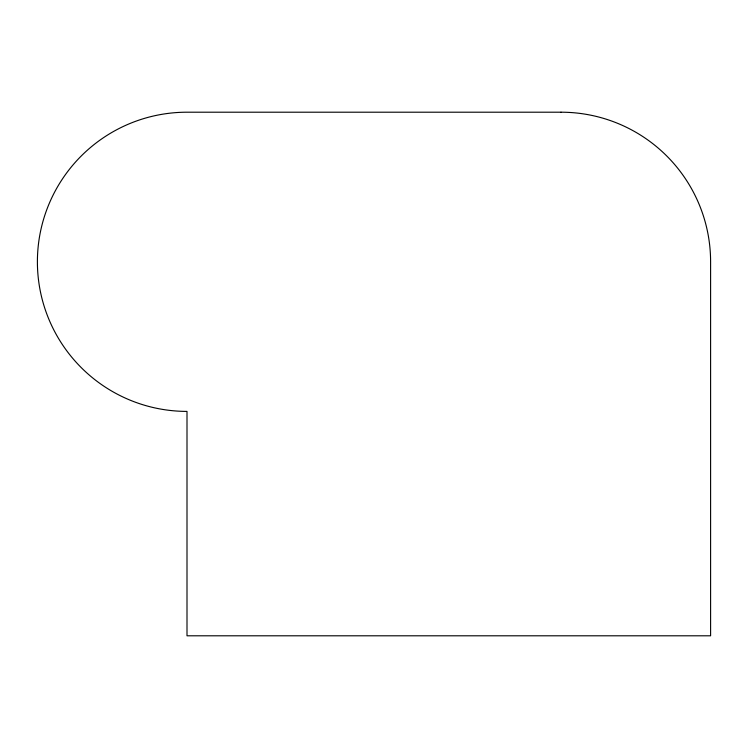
<?xml version="1.0" encoding="UTF-8"?>
<svg xmlns="http://www.w3.org/2000/svg" width="748" height="748" viewBox="0 0 748 748"><rect width="100%" height="100%" fill="white"/><g stroke="black" fill="none" stroke-linecap="round" stroke-linejoin="round"><path stroke-width="1.12" d="M561 112.2L187 112.2A149.6 149.6 0 0 0 37.4 261.8A149.6 149.6 0 0 0 187 411.4L187 635.8L710.6 635.8L710.6 261.8A149.6 149.6 0 0 0 561 112.2"/></g></svg>
